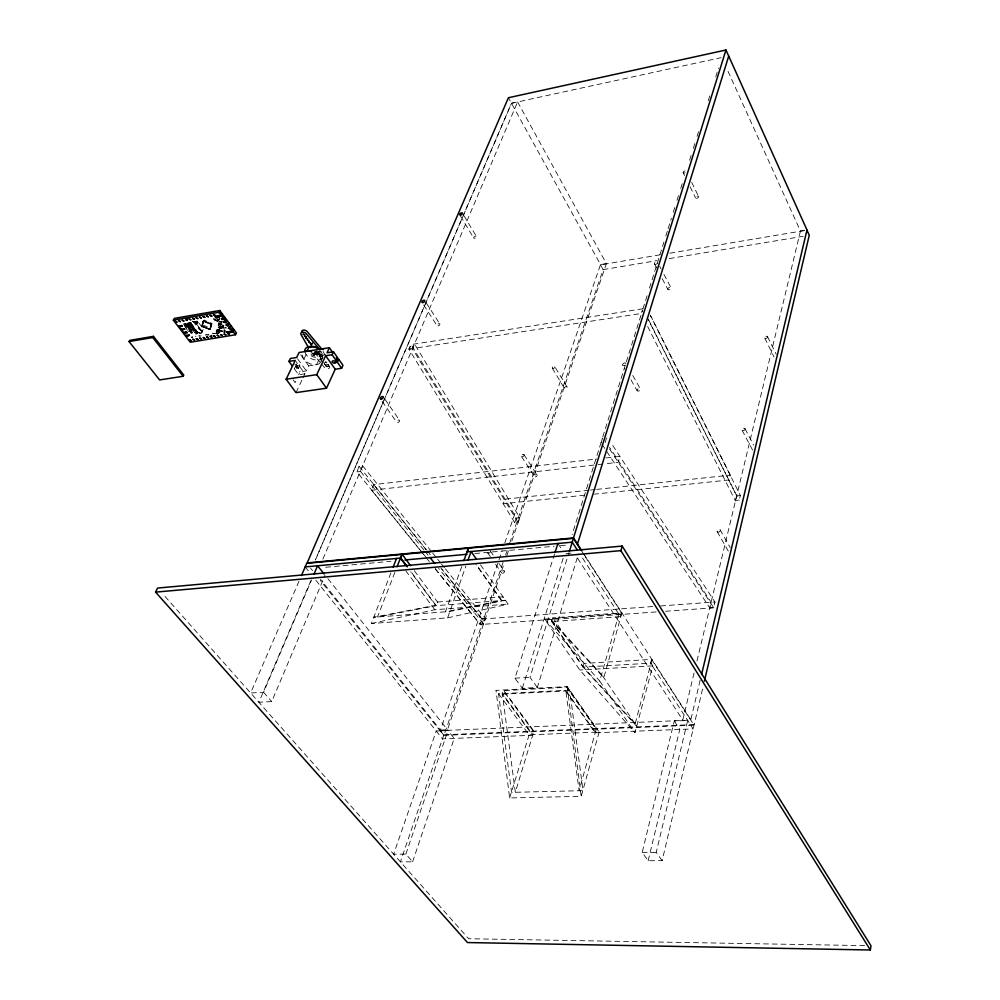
<?xml version="1.0" encoding="UTF-8"?>
<svg xmlns="http://www.w3.org/2000/svg" width="1000" height="1000" viewBox="0 0 1000 1000"><rect width="100%" height="100%" fill="white"/><g stroke="black" fill="none" stroke-linecap="round" stroke-linejoin="round"><path stroke-width="0.75" stroke-dasharray="5 3.75" d="M205.438 335.2C207.025 335.2 205 333.275 206.525 334.975M202.213 331.8L201.863 332.837A3.088 1.85 26.8 0 1 199.475 333.237L196.887 331.6L190.463 322.5M217.862 329.7L217.8 330.337M295.35 367.05L295.363 366.975A1.663 1.013 24.7 0 1 297.25 366.675A1.663 1.013 24.7 0 1 298.412 368.288A1.663 1.013 24.7 0 1 296.525 368.575L294.35 368.825L298.663 374.75L304.925 373.812L296.112 361.637M294.35 368.825L296.775 364.05A1.663 1.013 24.7 0 1 298.663 363.762A1.663 1.013 24.7 0 1 299.812 365.363L298.412 368.288M213.7 333.713L212.55 333.175L214 333.738M216.988 333.7L216.375 332.713M319.15 355.938C322.337 358.738 316.575 353.663 320.625 352.85M322.6 356.3C321.138 354.438 318.875 358.9 321.175 359.05M191.812 337.488L192.5 337.375M321.175 356.075L322.488 356.925M321.287 354.75C318.188 352.65 322.638 355.875 320.3 356.838M326.312 361.838C322.275 361.975 326.163 368.438 326.9 362.5M325.375 361.987L326.875 362.638M328.288 364.462C328.175 369.513 323.325 365.312 327.3 363.7C329.5 364.1 326.975 365.775 326.763 363.95M325.9 364.712L324.4 364.062M327.3 366.675L325.8 366.025M665.487 611.263L713.737 607.812L714.938 601.987L611.125 442.975M662.163 860.65L656.225 852.412L687.688 720.45L674.275 721.012L642.163 852.5L648.162 860.725L662.163 860.65L703.312 685.725M700.138 680.25L690.763 720.1L440.25 730.662L502.113 550.812M694.062 673.037L682.75 720.013L576.538 556.65M696.975 660.913L800.45 231.075L726.963 68.963M648.162 860.725L679.788 729.425L674.275 721.012M551.712 621.562L583 667.1L651 663.15L652.75 665.875L635 732.712L579.8 670.025L544.675 619.1L619.025 613.775L620.887 616.638L551.712 621.562L552.875 617.837L621.55 612.875L620.487 616.663L581.55 556.538M552.875 617.837L584.075 663.4L651.587 659.412L650.6 663.175L693.162 728.9L595.163 732.8L565.612 690.95L566.875 686.675L596.35 728.55L579.113 790.763L565.788 690.337L595.337 732.188M651.975 659.388L635.163 723.875L583.375 667.075M605.25 442.438L606.462 437.95M601.138 442.925L602.35 438.45L572.137 534.538M599.15 732.038L581.213 796.338L509.637 797.95L496.012 690.362L567.212 686.6L599.15 732.038L529.15 734.837L496.012 690.362M647.675 326.5L735.35 500.775L739.038 500.4L740.375 495.562L650.312 315.325M735.35 500.775L736.7 495.938L647.138 317.312M621.95 612.85L603.8 677.7L552.1 621.538M619.025 613.775L599.712 681.038L635 732.712M650.35 315.125L730.3 475.138L728.925 479.975L594.425 494.15M583 667.1L584.075 663.4M656.15 611.938L480.262 624.538L481.925 619.038L440.975 568.175M445.425 568.913L485.35 618.65L483.7 624.163L438.625 568.288M529.15 734.837L509.637 797.95M210.3 327.75L210.3 329.25L209.137 329.113L210.212 329.55L211.375 324.35L209.688 329.45C208.2 329.062 199.088 325.412 202.488 325.087M202.587 324.775L202.288 323.95M202.963 323.537L203.05 321.475L203.35 322.3M202.375 323.387L202.862 322.088L203.162 322.925M202.763 322.15L204.225 320.112L211.863 323.4L210.338 328.237L209.438 329.688L209.037 329.175M201.625 325.85L201.912 325.188M202.675 322.713L202.675 324.212M204.025 320.712C201.863 321.262 208.938 323.4 211.762 324.875L210.787 325.962M203.725 321.062L202.075 326.163L204.225 320.112M202.925 326.087L202.338 326.188M204.312 321.287L204.513 320.925M203.113 326.962L203.8 326.812M205.487 321.35L204.9 321.45M554.6 553.85L514.938 678.175L522.312 688.288L537.325 687.487L578.45 553.925M204.088 327.388L204.375 326.712M205.975 321.562L205.675 322.238L206.462 321.775M205.062 327.8L205.35 327.125M206.95 321.975L206.65 322.65L207.438 322.188M206.812 327.762L206.225 327.863M207.925 322.4L207.625 323.075L208.412 322.612M390.913 572.8L371.362 623.513L447.65 617.85L465.863 566.163M207.775 328.175L207.2 328.275M208.9 322.825L208.6 323.5L209.387 323.038M207.987 329.025L208.263 328.387M209.875 323.237L210.062 324.125L209.675 323.612M537.325 687.487L530 677.337L568.987 552.562M210.75 323.975L211.038 324.55L210.85 323.663M209.438 329.688L209.525 329.375M218.9 332.713L219.163 331.875C216.663 333.738 219.213 329.575 217.162 329.963M522.312 688.288L563.212 558.162M602.762 436.95L642.537 310.2L641.65 312.488M642.938 308.938L647.6 294.062M649.463 288.125L663.938 242.013M665.8 236.062L667.663 230.113M668.138 228.625L671.4 218.212M673.275 212.262L675.138 206.325M677 200.375L678.875 194.425M680.738 188.475L682.6 182.525M689.6 160.212L691.475 154.262M693.337 148.312L695.2 142.363M697.075 136.412L698.938 130.463M708.275 100.725L710.138 94.775M715.738 76.925L718.538 68M217.237 332.938L216.125 332.463L216.375 333.775M217.75 331.188L216.375 330.875L217.225 331.925L216.062 331.05L219.8 330.887L219.013 329.438C215.1 328.9 217.825 332.525 219.925 330.662M219.112 332.8L219.45 331.75L218.088 332.1L216.95 329.787M219.488 332.962L219.825 331.912M220.225 331.188L220.562 330.125L220.487 331.163M315.9 580.325L442.475 738.863L532.65 735.275L502.113 694.225L503.462 690.025L533.913 731.1L515.337 792.288L502.3 693.625L532.825 734.688M223.925 332.638L224.225 331.712L224.15 332.738M412.625 861.8L454.188 738.4L447.962 730.537L436.213 731.038L393.638 854.2L405.863 854.112L412.625 861.8L400.425 861.85L443.663 735.362L320.337 580.425M503.088 562.362L443.988 735.35L440.25 730.662M505.625 554.975L507.137 550.538M509.663 543.138L603.125 269.613L600.487 264.837L660.575 254.737M440.45 730.075L447.475 729.775L504.4 562.788M506.8 555.725L508.925 549.513M511.788 541.1L606.388 263.6L517.612 101.938L511.463 103.275L315.375 559.975M405.863 854.112L447.962 730.537M504.775 543L600.513 264.587L508.413 97.737M483.55 623.962L480.15 624.212L481.975 618.9L441.975 569.225M461.763 566.525L445.45 611.812L501.4 600.562L475.838 564.388M414.312 570.688L437.55 602.013L436.225 605.65L411.062 571.838M419.588 549.538L371.625 490.25L373.7 484.625L596.638 459.025M422.463 552.875L356.938 471.887L359.062 466.238L362.638 465.8L431.788 551.938M423.988 550.125L360.525 471.45L362.638 465.8M517.987 522.288L519.775 517.688L414.513 344.025L412.3 348.55L517.987 522.288L514.725 522.625L408.888 349.075L411.087 344.55L645.337 308.412M514.725 522.625L516.512 518.013L411.087 344.55L409.038 349.338L412.463 348.812M394.85 572.45L377.475 616.987L435.875 605.688L410.7 571.862M310.875 580.612L258.875 702.262L271.75 701.575L325.062 575.212M322.9 559.1L517.612 101.938M299 581.237L250.65 692.975L263.562 692.262L311.525 579.975M315.525 559.775L383.3 401.863M383.925 400.425L424.588 305.688M425.2 304.25L511.463 103.275L721.075 57.65M322.688 356.725L321.712 358.812L320.2 358.162M321.6 360.125L322.575 358.05M319.55 356.512L320.525 354.425M319.95 357.075L320.925 355M318.762 360.025L316.562 364.663L308.7 365.875L306.312 370.887L300.062 371.825L298.663 374.75M325.262 354.625A4.15 2.562 24.5 0 1 324.462 354.862L323.113 355.075L321.037 360.275A9.787 6.012 24.6 0 1 320.763 361.863M313.988 352.35A9.787 6.012 24.6 0 1 316.25 353.55L316.863 354.025L319.075 349.375M317.488 354.837L319.237 351.138A3.8 2.35 24.6 0 1 314.9 351.812M316.863 354.025L318.212 353.812L320.425 349.162M318.137 354.525L319.125 352.45M295.975 392.625L302.362 379.188M303.012 377.837L304.925 373.812M315.287 353.888L317.05 350.188M295.812 381.2L295.138 382.625L292.15 378.55M303.9 359.2L306.125 354.562M296.425 368.512L297.938 365.65A1.663 1.013 24.7 0 0 299.812 365.363M221.438 328.413L220.85 326.587L218.45 327.537L219.375 328.762L221.438 328.413L220.525 327.188L218.45 327.537M226.262 328.062L222.738 328.075L222.525 326.225L224.25 325.925M222.862 326.163L223.088 328.013L223.575 327.1L221.588 324.45L222.562 322.625L218.688 323.688L219.375 323.575M223.2 325.55L223.812 325.125L223.65 326.163L219.513 326.863L218.375 325.35L219.05 326.25M222.738 328.075L223.575 327.1M219.237 325.887L218.137 325.025L219.1 323.212M220.662 321.538L219.775 322.013L220.938 321.9M218.962 324.062L218.888 323.325M219.513 326.863L221.163 324.925L219.788 323.088L218.825 324.913L220.2 326.75L221.163 324.925M221.775 322.612L219.75 324.062L221.775 322.612L219.35 319.363L217.963 319.587L217.312 320.812L220.475 325.05M218.55 329.725C220.4 332.175 219.025 329.038 217.65 329.963M216.825 330.012L219.013 329.438M219.375 328.762L221.762 327.8M216.713 321.05L217.875 320.938M216.988 321.413L216.912 320.688M218.475 319.225L219.088 318.788L218.938 319.837L214.775 320.55L213.637 319.025L214.312 319.925M219.9 318.012L218.7 320.575L217.312 320.812M208.475 329.237L208.75 328.6M211.863 323.4L211.462 325.55M208.95 329.475L209.237 328.8M211.863 324.562L211.175 324.725M210.4 327.438L210.5 328.638M210.987 327.088L210.888 325.9M214.775 320.55L215.75 318.725M216.438 318.612L215.463 320.425L214.088 318.575M201.7 332.25L203.162 329.525M204.575 327.587L204.862 326.925M205.55 328.013L205.837 327.337M206.038 328.225L206.325 327.55M207 328.638L207.3 327.962M202 324.625L202.475 323.325L202.4 325.387M197.438 333.9L196.388 331.488L194.7 332.312L196.088 334.125L197.438 333.9L196.062 332.088L194.7 332.312M202.138 326.55L202.438 325.875M203.6 327.175L203.888 326.5M193.775 331.1L195.637 329.975L193.775 331.1L188.088 322.6L193.7 329.988L192.875 331.5L191.188 331.788L192.1 332.987L191.375 331.425L189.825 332.013M196.088 334.125L197.775 333.3M202.95 321.525L203.238 320.85M191.962 327.163L191.462 328.075L193.325 326.938L191.962 327.163L190.575 325.337L190.075 326.25L191.938 325.112L190.575 325.337M188.388 331.438L191.513 330.913L192.887 328.375L194.25 328.15L192.387 329.288M198.2 322.512L197.838 323.162L196.45 321.325L195.4 321.512L196.788 323.35L198.2 322.512L197.037 320.988L195.625 321.812L195.987 321.163L197.138 322.7M186.812 325.35L189.175 324.4L191.488 327.438L189.125 328.387L186.812 325.35L189.175 324.4M190.837 324.188L189.15 325.025L190.837 324.188L189.45 322.362L187.75 323.2M188.35 324.175L185.225 324.712L189.213 329.925L192.525 329.038L188.55 323.812L185.425 324.35L184.4 326.213L187.587 330.387M189.125 328.387L193.088 326.625L191.238 327.762M184.725 325.337L186.287 324.738L185.35 323.525L183.8 324.125L184.725 325.337L183.025 325.625M185.35 323.525L186.287 324.738M187.987 323.5L189.688 322.663L183.8 324.125M186.088 325.1L187.787 324.812L188.612 323.3M184.4 326.213L187.525 325.688L188.55 323.812M195.212 336.225L196.038 336.312M207.787 335.012L208.7 335M225.012 330.3L224.3 330.175M447.65 617.85L508.137 604.1L480.163 564.388M371.362 623.513L434.85 609.738L508.137 604.1M221.425 321.812L222.312 321.275M196.788 323.35L197.838 323.162M218.688 323.688L219.85 323.575M189.213 329.925L192.338 329.4M218.137 325.025L222.288 324.325M188.95 330.788L193.7 329.988M222.037 327.125L223.762 326.838M192.3 332.625L190.95 332.863L190.025 331.65M190.75 333.225L192.1 332.987M600.513 264.587L606.388 263.6M800.45 231.075L804.375 230.425M669.825 253.188L806.95 230.138M603.125 269.613L656.963 260.637M669.275 258.587L803.112 236.287M294.7 364.438L296.762 364.125M297.825 365.588L295.763 365.913L300.062 371.825M408.888 349.075L640.537 313.612M356.938 471.887L360.525 471.45M605.925 457.95L619.862 456.362L618.3 462.325L604.338 463.9M371.625 490.25L596.575 464.775M598.125 464.6L602.788 464.075M588.938 490.213L505.062 499.162L503.225 503.762L585.15 495.125M590.487 490.05L595.15 489.55M596.712 489.387L730.3 475.138M516.512 518.013L519.775 517.688M736.7 495.938L740.375 495.562M325.675 567.275L390.95 561.275M474.888 553.55L554.163 546.25M560.375 545.675L568.15 544.963M566.038 553.6L571.763 553.088M437.55 602.013L503 596.838L501.763 600.538L477.088 565.6M481.975 618.9L485.35 618.65M481.925 619.038L654.425 606.413M660.638 605.95L714.938 601.987L713.6 607.6L709.75 607.875M652.75 665.875L579.8 670.025M514.938 678.175L530 677.337M502.113 694.225L565.612 690.95M694.175 724.55L444.188 734.775L320.538 579.325M443.663 735.362L694.038 725.163L651.587 659.412M224.963 330.95L224.225 329.613L223.888 330.675L224.988 331.112M642.163 852.5L656.225 852.412M864.737 945.625L468.625 938.725L162.775 593.913M226.3 327.7L224.887 327.45M218.825 333.15L218.212 333.775M217.925 330.475L218.675 330.8M218.35 329.75L219.125 330.337M222.838 331.238L222.062 331.163L223.137 331.238M211.562 325.487L210.888 327.65M220.637 330.688L222.037 330.763L221.6 331.225M210.5 326.887L210.2 327.812M202.725 324.963L210.7 328.275M224.262 330.3L225.025 330.675M220.6 330.812L221.412 331.25M192.45 336.863L191.775 336.85L192.5 337.062M222.062 321.238L221.2 321.225M544.675 619.1L599.712 681.038M263.562 692.262L271.75 701.575M311.537 352.287L320.438 362.7M321.425 363.85L324.387 367.325A3.275 2.013 24.2 0 0 328.137 368.587A3.275 2.013 24.2 0 0 329.538 366.538L328.038 363.925M314.5 352.525L323.387 362.925M420.562 550.737L425.462 556.788M426.438 558L429.375 561.625M435.25 568.888L480.262 624.538M424.963 551.337L428.862 556.188M423.438 554.087L427.35 558.925M435.175 568.6L480.15 624.212M359.062 466.238L426.362 549.837M427.35 551.05L430.275 554.688M373.7 484.625L428.3 552.438M432.762 553.15L436.662 558M437.638 559.212L440.55 562.85M441.525 564.062L444.45 567.7M305.2 566.912L310.062 573.013M310.625 568.225L312.562 570.675M327.912 578.663L447.475 729.775M192.463 337.512L191.625 337.525M185.425 324.35L189.412 329.562M184 323.762L184.925 324.975M183.863 324.125L188.1 329.675M189.112 322.962L190.512 324.8M191.438 326.012L192.825 327.837M193.75 329.05L195.138 330.875M192.887 328.375L194.275 330.2M195.025 331.712L196.412 333.525M188.837 325L191.15 328.038M187.787 324.812L192.875 331.5M187.138 324.75L189.45 327.775M187.525 325.688L191.513 330.913M195.588 322.575L202.15 331.912M192.8 321.05L198.7 328.837A2.637 1.587 26.9 0 0 202.125 330.3A2.637 1.587 26.9 0 0 202.787 328.137L197.738 321.463M434.85 609.738L405.875 570.962M213.388 318.7L214.1 319.637M218.775 326.938L219.688 328.15M218.888 329.675L219.8 330.887M216.863 318.1L221.137 323.837M222.525 326.225L223.225 327.163M533.737 731.7L503.275 690.625L566.7 687.288L596.175 729.15M297.525 358.713L306.312 370.887M300.688 354.725L308.7 365.875M382.113 401.312L396.737 422.325M487.725 552.938L490.35 556.712M495.588 564.25L501.712 573.038M384.938 399.225L399.538 420.262M490.312 550.975L493.8 556M499.038 563.55L504.275 571.087M601.987 444.225L709.887 608.088L711.1 602.263L609.587 447.362M609.525 448.938L713.737 607.812M557.9 543.488L562.1 549.888M423.688 304.988L437.113 325.8M521.512 456.488L534.538 476.675M583.4 553.275L690.788 719.675M581.875 551.425L584.4 555.35M585.25 556.663L621.55 612.875M426.362 303.038L439.762 323.862M523.975 454.637L536.975 474.837M460.438 215.963L473.675 237.925M552.275 368.15L564.438 388.338M464 215.775L476.438 236.462A1.575 0.825 -30.9 0 1 474.625 238.238A1.575 0.825 -30.9 0 1 474.113 236.887A1.575 0.825 -30.9 0 1 476.438 236.462M554.875 366.788A1.475 0.875 -31 0 1 553.2 368.525A1.475 0.875 -31 0 1 552.638 367.1A1.475 0.875 -31 0 1 554.875 366.788L567.025 386.975A1.462 0.887 -31 0 1 565.375 388.713A1.462 0.887 -31 0 1 564.788 387.287A1.462 0.887 -31 0 1 567.025 386.975M202 331.362L195.062 322.113L193.012 321.325A3.137 1.887 27 0 0 192.35 321.238M323.05 351.413L325.275 355.325M625.975 363.663A1.875 1.137 -29.6 0 0 623.925 363.125A1.875 1.137 -29.6 0 0 622.65 365.188L624.888 369.137M631 379.888L637.1 390.637M717.175 531.587L728.7 551.862M632.762 375.475L640.375 388.925A1.85 1.15 -29.5 0 1 638.337 391.112A1.85 1.15 -29.5 0 1 637.513 389.312A1.85 1.15 -29.5 0 1 640.375 388.925M720.238 530A1.725 1.188 -29.5 0 1 718.388 532.125A1.725 1.188 -29.5 0 1 717.513 530.262A1.725 1.188 -29.5 0 1 720.238 530L730.2 547.6M659.712 266.325L661.125 269M663.938 274.35L670.962 287.738A1.762 1.037 -27.8 0 1 669.05 289.762A1.762 1.037 -27.8 0 1 668.225 288.175A1.762 1.037 -27.8 0 1 670.962 287.738M745.013 428.688L753.562 444.975M654.463 263.962L656.575 267.975M662.212 278.675L667.862 289.375M742.1 430.2L752.825 450.55M199.15 336.3L199.15 335.375A2.637 1.575 26.7 0 0 199.15 335.825A3.125 1.875 26.7 0 0 199.325 336.3M648.65 319.862L739.038 500.4M691.688 182.387L698.575 196.4M767.525 336.613L776.188 354.237M683.188 172.775L684.575 175.575M690.088 186.762L695.612 197.963M764.737 338.075L774.087 357.038M190.588 322.875L196.962 331.488L199.55 333.125A3.088 1.85 26.8 0 0 201.925 332.725M567.212 686.6L581.213 796.338M207.275 335.1A1.325 0.787 26.6 0 1 208.875 334.787M217.775 333.675A1.325 0.8 26.5 0 1 218.888 332.875M214.262 333.812A1.325 0.8 26.5 0 1 216.012 333.725M224.75 332.413A1.325 0.8 26.4 0 1 225.125 331.712M200.362 336.337A1.325 0.787 26.7 0 1 201.188 335.725M190.963 322.675A2.662 1.6 27 0 0 191.375 323.638L197.237 331.55A2.65 1.587 26.8 0 0 200.662 333.025A2.65 1.587 26.8 0 0 201.325 330.863L195.413 323.062A2.662 1.6 27 0 0 192.55 321.55M192.613 321.425A2.662 1.6 27 0 1 195.475 322.938M201.388 330.737A2.65 1.587 26.8 0 1 200.725 332.9A2.65 1.587 26.8 0 1 197.3 331.425M191.312 323.762A2.662 1.6 27 0 1 190.925 322.362M319.875 363.175A9.787 6.012 24.6 0 1 308.438 363.013A9.787 6.012 24.6 0 1 302.8 354.1M318.212 353.812A4.15 2.562 24.4 0 1 323.612 356.15L320.575 350.875A5.787 3.575 24.6 0 1 318.725 354.4A5.787 3.575 24.6 0 1 312.688 353.175M314.312 352.525A1.412 0.862 24.6 0 1 315.212 354.025A1.412 0.862 24.6 0 1 313.263 353.9A1.412 0.862 24.6 0 1 313.038 352.45M322.95 357.2A9.762 6.025 24.6 0 1 314.188 359.738A9.762 6.025 24.6 0 1 305.15 352.788M314.85 351.138A3.812 2.35 24.6 0 1 316.9 355.562A3.812 2.35 24.6 0 1 310.925 353.812M317.787 351.6A5.787 3.575 24.6 0 1 317.425 357.175A5.787 3.575 24.6 0 1 309.325 354.062M317.288 351.413A2.15 1.325 24.6 0 1 314.837 351.788M318.913 351.45A3.8 2.35 24.6 0 1 313.587 352.275M329.738 366.325A3.275 2.013 24.2 0 1 325.363 365.238M657.475 263.188A1.775 1.025 -27.9 0 1 655.013 264.337A1.775 1.025 -27.9 0 1 654.938 262.663A1.775 1.025 -27.9 0 1 657.425 262.1M625.138 365.012A1.875 1.137 -29.6 0 1 622.65 365.188M685.163 172.775A1.7 0.925 -26.8 0 1 683.138 172.362A1.7 0.925 -26.8 0 1 685.525 170.863A1.7 0.925 -26.8 0 1 685.525 172.537M490.438 551.213A1.625 1.037 -35.3 0 1 489.137 553.075A1.625 1.037 -35.3 0 1 487.562 552.4M221.412 327.863L221.1 328.475L220.5 326.637L221.412 327.863M219.125 326.875L219.713 328.7L219.125 326.875M197.537 333L195.85 333.825L197.537 333M195.4 329.663L193.55 330.8L195.4 329.663M195.263 332.013L194.938 332.625L196.625 331.788L195.263 332.013M193.113 328.688L192.625 329.588L194.475 328.45L193.113 328.688M196.912 322.388L196.55 323.038L197.963 322.212L196.912 322.388M190.613 323.888L188.912 324.725L190.613 323.888M190.8 325.65L190.312 326.55L192.162 325.412L190.8 325.65M505.4 600.25L449.613 611.5L373.475 617.3L432.013 605.988L505.4 600.25M569.675 690.138L498.562 693.825L511.587 792.375L583.013 790.662L569.675 690.138M601.862 674.85L550.175 618.725L585.2 669.737L636.987 726.562L601.862 674.85M696.388 198.3A1.675 0.925 -26.7 0 0 698.65 196.625A1.675 0.925 -26.7 0 0 696.25 196.6A1.675 0.925 -26.7 0 0 696.388 198.3M397.612 422.562A1.737 1 -34.4 0 0 399.65 420.5A1.737 1 -34.4 0 0 397.15 420.825A1.737 1 -34.4 0 0 397.612 422.562M437.962 325.975A1.65 0.9 -32.4 0 0 439.888 324.062A1.65 0.9 -32.4 0 0 437.475 324.45A1.65 0.9 -32.4 0 0 437.962 325.975M535.363 476.9A1.538 0.963 -33 0 0 537.1 475.05A1.538 0.963 -33 0 0 534.8 475.312A1.538 0.963 -33 0 0 535.363 476.9M522.35 456.712A1.55 0.95 -32.9 0 0 524.113 454.85A1.55 0.95 -32.9 0 0 521.788 455.125A1.55 0.95 -32.9 0 0 522.35 456.712M502.562 573.325A1.613 1.05 -35.5 0 0 504.4 571.337A1.613 1.05 -35.5 0 0 502.013 571.538A1.613 1.05 -35.5 0 0 502.562 573.325M742.875 430.662A1.638 1.075 -27.4 0 0 745.088 428.963A1.638 1.075 -27.4 0 0 742.688 428.725A1.638 1.075 -27.4 0 0 742.875 430.662M765.5 338.462A1.575 0.975 -26 0 0 767.6 336.863A1.575 0.975 -26 0 0 765.288 336.712A1.575 0.975 -26 0 0 765.5 338.462"/><path stroke-width="1.5" d="M221.762 314.475L221.5 313.837M870.35 950L870.975 945.738L622.175 546.075L157.587 588.062L155.575 592.125L467.463 942.55L870.35 950L620.862 550.638L622.175 546.075M332.863 352.65L329.4 347.725L327.038 352.775L333.45 351.775L337.7 357.825L336.337 360.775L334.113 361.05A1.675 1.037 24.1 0 0 332.188 361.337A1.675 1.037 24.1 0 0 333.338 362.962A1.675 1.037 24.1 0 0 335.262 362.675L336.637 359.65L338.75 359.325L342.975 365.337L341.625 368.288L335.225 369.25L326.5 388.2L295.975 392.625L286.137 379.237L295.238 360.425L288.95 361.4L292.425 366.163M336.637 359.65L336.625 359.725A1.675 1.037 24.1 0 1 336.475 359.95M704.375 681.175L809.262 235.263L806.95 230.138M701.562 674.587L806.988 229.988L725.975 50L508.413 97.737L307.188 562.913L573.488 537.913L581.7 550.65M577.475 544.1L728.713 56.087M569.462 551.075L573.438 538.35L468.738 548.162L467.4 551.875M573.488 537.913L725.975 50M555.075 552.362L557.9 543.488M467.95 560.312L471.1 551.538L476.375 559.025M463.862 560.675L468.363 548.2L306.737 563.35L301.475 575.513M397.088 566.7L401.875 554.438M407.337 566.825L400.812 558.05L402.238 554.4L410.6 565.675M393.162 567.062L396.538 558.45M313.95 574.3L317.587 565.763L324.125 574.038M335.275 362.6L337.388 362.275L338.75 359.325M286.137 379.237L316.762 374.65L325.65 355.712L332.075 354.725L333.45 351.775M306.975 351.25L309.2 346.6A9.762 6.025 24.6 0 1 318.45 348.9L319.075 349.375M311.462 345.138L310.65 344L311.462 345.138L312.462 343.062M288.95 361.4L290.375 358.475L296.65 357.5L299.075 352.488L329.4 347.725M235.487 334.762L236.438 332.938L219.788 310.5L174.363 318.387L173.35 320.188L190.275 342.238L235.487 334.762L218.8 312.325L173.35 320.188M183.137 376.287L183.787 375.087L153.45 336.35L129.713 340.363L129.025 341.55L159.613 379.938L183.137 376.287L152.775 337.55L129.025 341.55M218.8 312.325L219.788 310.5M152.775 337.55L153.45 336.35M228.675 324.025L228.525 323.288M216.737 315.863L218.162 317.062L217.387 317.025M184.575 329.137C182.9 328.963 185.9 329.5 184.237 329.188M187.9 335.037L188.55 335.913L187.875 335.387M189.25 335.213C187.575 335.037 190.575 335.575 188.912 335.262M229.163 332.488C230.113 332.962 226.912 331.413 227.862 331.887M305.2 566.912L400.812 558.05M467.025 551.912L572.238 542.163L577.325 550M404.938 559.987L467.113 554.263M155.575 592.125L620.862 550.638M232.4 329.15L233.188 329.562M225.575 319.812L226.412 320.45M223.45 316.75L224.125 317.475M429.85 557.388L434.725 563.438M400.45 558.088L406.05 565.6M316.762 374.65L326.5 388.2M325.65 355.712L335.225 369.25M332.075 354.725L336.337 360.775M337.388 362.275L341.625 368.288M336.325 357.575L338.05 360.025M573.438 538.35L581.025 550.125M308.55 347.587L300.9 334.338A3.337 2.075 25.1 0 1 302.275 332.212A3.337 2.075 25.1 0 1 306.087 333.5L319.113 348.812A5.787 3.575 24.6 0 0 310.525 347.475M321.55 348.8L307.087 331.425A3.337 2.075 25.1 0 0 303.288 330.125A3.337 2.075 25.1 0 0 301.913 332.262M220.55 313.175A1.338 0.812 26.8 0 1 222.2 314.425M228.512 322.925A1.338 0.812 26.5 0 1 228.625 324.462M230.625 325.938A1.338 0.812 26.4 0 1 231.363 326.562M222.463 316.375A1.338 0.812 26.7 0 1 224.475 317.887M187.587 319.025A1.338 0.8 27.2 0 1 186.962 318.75M225.463 319.5A1.338 0.812 26.6 0 1 226.612 321.225M211.863 335.725A1.325 0.8 26.6 0 1 211.275 335.4M232.512 328.888A1.325 0.812 26.3 0 1 233.688 330.475M220.525 313.212A1.338 0.812 26.8 0 1 222.175 314.462M305.087 351.8A9.787 6.012 24.6 0 1 311.575 351.538M320.425 349.162A4.15 2.562 24.5 0 1 323.387 349.625M304.775 351.05A9.762 6.025 24.6 0 1 309.212 346.6M228.463 328.212L230.113 328.837L228.463 328.212M178.85 326.087L180.475 326.737L178.85 326.087M181.025 326.238L181.713 326.4L181.025 326.337A1.762 1.05 27.2 0 0 181.15 326.075L180.787 325.575A1.863 1.113 27.2 0 1 180.963 325.913A2.212 1.312 27.2 0 1 181.025 326.238M210.175 315.45L211.825 316.1L210.175 315.45M230.637 332.163C229.713 334.038 230.938 329.95 229.375 332.062L229.737 331.438L230.637 332.163M183.1 329.062L183.825 329.425L183.113 329.012M192.875 339.312L194.5 339.975L192.875 339.312M227.675 333.537L229.312 334.188L227.675 333.537M192.65 318.463L194.288 319.137L192.65 318.463M185.387 332.1L186.438 332.812L185.5 331.975M175.3 321.438L176.925 322.137L175.3 321.438M203.15 316.637L204.788 317.337L203.15 316.637M219.125 315.625L220.775 316.337L219.125 315.625M221.475 318.775L223.113 319.488L221.475 318.775M223.812 321.912L225.45 322.625L223.812 321.912M224.163 334.1L225.787 334.8L224.163 334.1M199.788 338.15L201.388 338.85L199.788 338.15M196.15 317.838L197.775 318.562L196.15 317.838M206.663 316.012L208.3 316.75L206.663 316.012M213.713 314.8L215.35 315.538L213.713 314.8M182.225 320.225L183.837 320.975L182.225 320.225M303.15 334.188L304.675 334.85L303.15 334.188M304.587 336.2L306.112 336.863L304.587 336.2M206.725 336.975L208.325 337.713L206.725 336.975M306.025 338.225L307.55 338.875L306.025 338.225M307.45 340.225L308.975 340.887L307.525 340.112M308.875 342.238L310.4 342.9L308.95 342.125M210.2 336.4L211.8 337.137L210.2 336.4M189.175 319.025L190.787 319.775L189.175 319.025M215.338 316.887L216.812 317.288C216.287 315.912 214.562 316.388 215.362 316.837M226.15 325.025L227.763 325.775L226.15 325.025M220.675 334.65L222.275 335.412L220.675 334.65M196.337 338.688L197.925 339.45L196.337 338.688M185.95 335.262L187.537 336.037L185.95 335.262M199.65 317.2L201.262 317.987L199.65 317.2M183.6 332.188L185.188 332.975L183.6 332.188M185.712 319.6L187.3 320.4L185.787 319.488M213.7 335.788L215.263 336.6L213.7 335.788M230.812 331.225L232.387 332.038L230.812 331.225M215.575 316.925L216.525 317.188L215.688 316.85M203.275 337.512L204.825 338.338L203.275 337.512M217.662 315.812L219.5 316.825L218.538 315.55L217.662 315.812M181.25 329.087L182.812 329.925L181.25 329.087M226.287 331.962L228.1 332.962L227.162 331.7L226.287 331.962M217.887 315.912L219.188 316.712L217.887 315.912M226.513 332.05L227.8 332.85L226.612 331.975M217.2 335.188L218.75 336.037L217.2 335.188M178.812 320.75L180.338 321.637L178.812 320.75M189.488 339.775L191 340.65L189.488 339.775M181.262 325.487L182.325 326.312L181.262 325.487M186.088 331.887L187.162 332.7L186.088 331.887M381.262 399.062A1.762 0.988 -34.3 0 0 383.338 396.987A1.762 0.988 -34.3 0 0 380.812 397.337A1.762 0.988 -34.3 0 0 381.262 399.062M460.6 214.975A1.587 0.812 -30.8 0 0 462.45 213.188A1.587 0.812 -30.8 0 0 460.1 213.625A1.587 0.812 -30.8 0 0 460.6 214.975M422.85 302.55A1.663 0.9 -32.3 0 0 424.812 300.625A1.663 0.9 -32.3 0 0 422.375 301.038A1.663 0.9 -32.3 0 0 422.85 302.55"/></g></svg>
